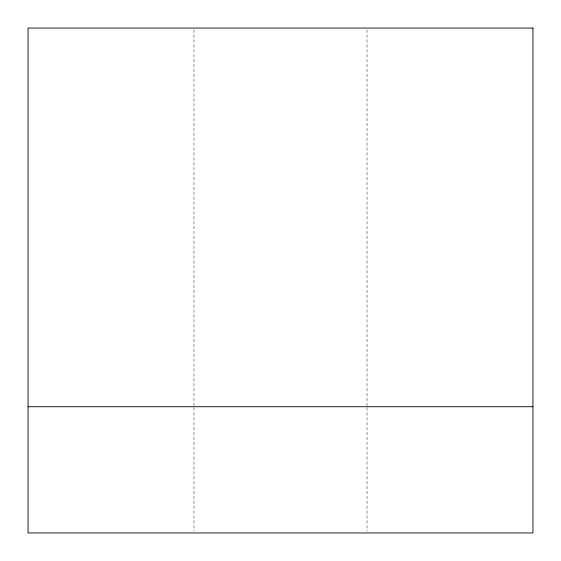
<?xml version="1.0" encoding="UTF-8"?>
<svg xmlns="http://www.w3.org/2000/svg" width="561" height="561" viewBox="0 0 561 561"><rect width="100%" height="100%" fill="white"/><g stroke="black" fill="none" stroke-linecap="round" stroke-linejoin="round"><path stroke-width="0.42" stroke-dasharray="2.81 2.1" d="M367.027 29.803L367.027 406.725M367.027 407.602L367.027 531.197M193.973 29.803L193.973 406.725M193.973 407.602L193.973 531.197"/><path stroke-width="0.84" d="M28.05 406.725L532.95 406.725M532.95 28.05L28.05 28.05L28.05 532.95L532.95 532.95L532.95 28.05"/></g></svg>
